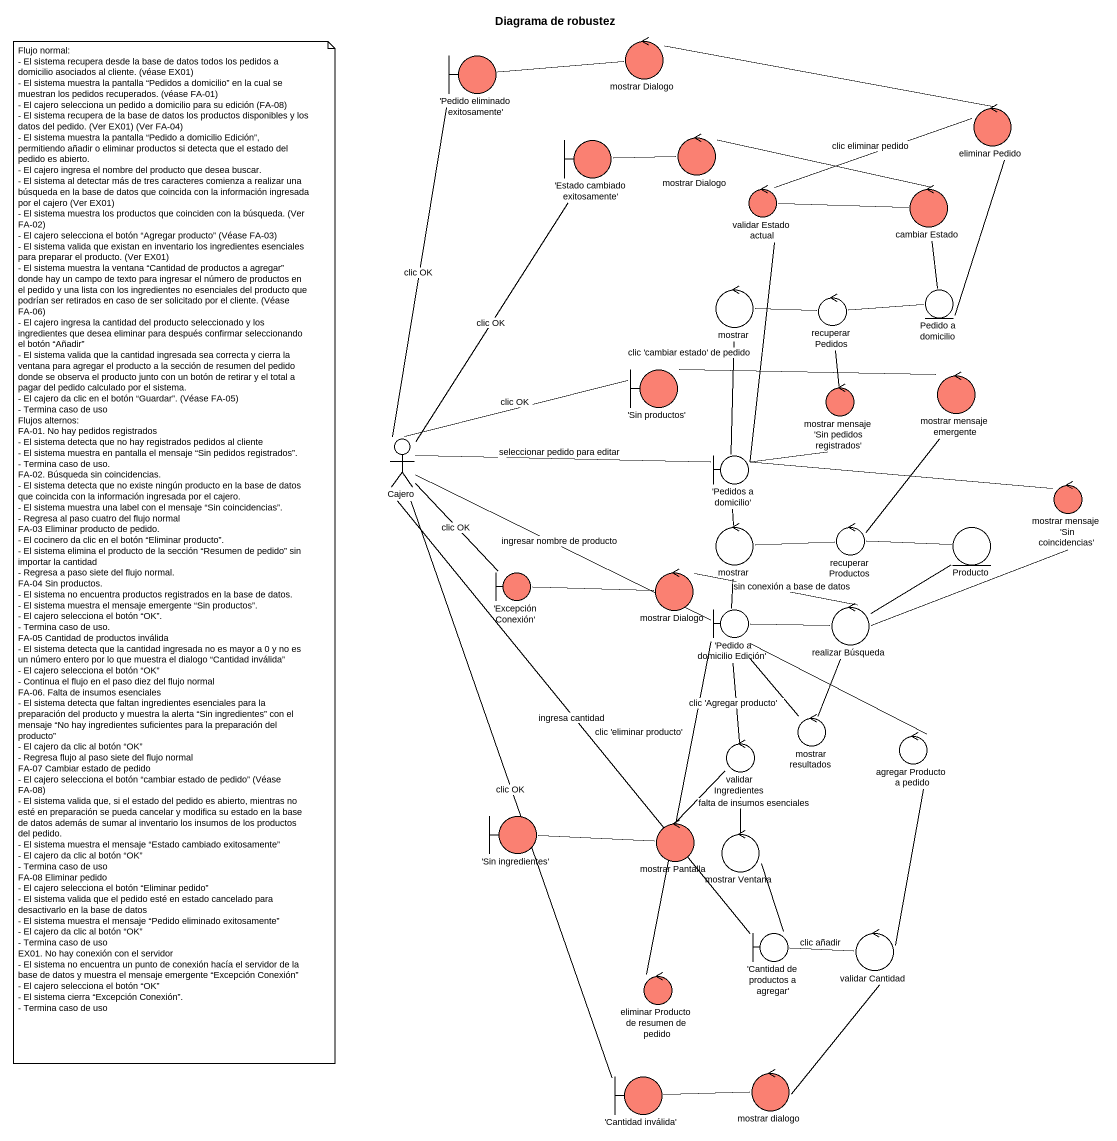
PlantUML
@startuml
title Diagrama de robustez
boundary "'Pedido eliminado exitosamente'" as Pedido_eliminado #FA8072
control "mostrar Dialogo" as mostrar_Dialogo #FA8072
control "eliminar Pedido" as eliminar_Pedido #FA8072
boundary "'Estado cambiado exitosamente'" as Estado_cambiado_exitosamente #FA8072
control "mostrar Dialogo" as mostrar_Dialogo_2 #FA8072
control "validar Estado actual" as validar_Estado_actual #FA8072
control "cambiar Estado" as cambiar_Estado #FA8072
control mostrar
entity "Pedido a domicilio" as Pedido_a_domicilio
control "recuperar Pedidos" as recuperar_Pedidos
boundary "'Sin productos'" as Sin_productos #FA8072
control "mostrar mensaje 'Sin pedidos registrados'" as mostrar_mensaje_Sin_pedidos #FA8072
control "mostrar mensaje emergente" as mostrar_mensaje_emergente #FA8072
actor Cajero
boundary "'Pedidos a domicilio'" as Pedidos_a_domicilio
control "mostrar mensaje 'Sin coincidencias'" as mostrar_mensaje_Sin #FA8072
control "mostrar" as mostrar_2
control "recuperar Productos" as recuperar_Productos
entity Producto
boundary "'Excepción Conexión'" as Excepción_Conexión #FA8072
control "mostrar Dialogo" as mostrar_Dialogo_3 #FA8072
boundary "'Pedido a domicilio Edición'" as Pedido_a_domicilio_Edición
control "realizar Búsqueda" as realizar_Búsqueda
control "validar Ingredientes" as validar_Ingredientes
control "mostrar resultados" as mostrar_resultados
control "agregar Producto a pedido" as agregar_Producto_a_pedido
boundary "'Sin ingredientes'" as Sin_ingredientes #FA8072
control "mostrar Pantalla" as mostrar_Pantalla #FA8072
control "mostrar Ventana" as mostrar_Ventana
boundary "'Cantidad de productos a agregar'" as Cantidad_de_productos_a
control "validar Cantidad" as validar_Cantidad
control "eliminar Producto de resumen de pedido" as eliminar_Producto_de #FA8072
boundary "'Cantidad inválida'" as Cantidad_inválida #FA8072
control "mostrar dialogo" as mostrar_dialogo #FA8072
Pedido_eliminado -- Cajero : clic OK
mostrar_Dialogo -left- Pedido_eliminado
eliminar_Pedido -left- mostrar_Dialogo
eliminar_Pedido -- Pedido_a_domicilio
Estado_cambiado_exitosamente -- Cajero : clic OK
mostrar_Dialogo_2 -left- Estado_cambiado_exitosamente
validar_Estado_actual -right- eliminar_Pedido : clic eliminar pedido
validar_Estado_actual -right- cambiar_Estado
cambiar_Estado -left- mostrar_Dialogo_2
cambiar_Estado -- Pedido_a_domicilio
mostrar -- Pedidos_a_domicilio
Pedido_a_domicilio -left- recuperar_Pedidos
recuperar_Pedidos -left- mostrar
recuperar_Pedidos -- mostrar_mensaje_Sin_pedidos
Sin_productos -left- Cajero : clic OK
mostrar_mensaje_Sin_pedidos -left- Pedidos_a_domicilio
mostrar_mensaje_emergente -left- Sin_productos
Pedidos_a_domicilio -up- validar_Estado_actual : clic 'cambiar estado' de pedido
Pedidos_a_domicilio -left- Cajero : seleccionar pedido para editar
Pedidos_a_domicilio -- mostrar_2
mostrar_mensaje_Sin -left- Pedidos_a_domicilio
mostrar_2 -right- recuperar_Productos
mostrar_2 -- Pedido_a_domicilio_Edición
recuperar_Productos -up- mostrar_mensaje_emergente
Producto -left- recuperar_Productos
Excepción_Conexión -up- Cajero : clic OK
mostrar_Dialogo_3 -left- Excepción_Conexión
Pedido_a_domicilio_Edición -left- Cajero : ingresar nombre de producto
Pedido_a_domicilio_Edición -right- realizar_Búsqueda
Pedido_a_domicilio_Edición -- validar_Ingredientes : clic 'Agregar producto'
Pedido_a_domicilio_Edición -- eliminar_Producto_de : clic 'eliminar producto'
realizar_Búsqueda -right- mostrar_mensaje_Sin
realizar_Búsqueda -up- Producto
realizar_Búsqueda -left- mostrar_Dialogo_3 : sin conexión a base de datos
realizar_Búsqueda -- mostrar_resultados
validar_Ingredientes -- mostrar_Pantalla : falta de insumos esenciales
validar_Ingredientes -- mostrar_Ventana
mostrar_resultados -up- Pedido_a_domicilio_Edición
agregar_Producto_a_pedido -up- Pedido_a_domicilio_Edición
agregar_Producto_a_pedido -- validar_Cantidad
mostrar_Pantalla -left- Sin_ingredientes
mostrar_Ventana -- Cantidad_de_productos_a
Cantidad_de_productos_a -up- Cajero : ingresa cantidad
Cantidad_de_productos_a -right- validar_Cantidad : clic añadir
validar_Cantidad -- mostrar_dialogo
Cantidad_inválida -up- Cajero : clic OK
mostrar_dialogo -left- Cantidad_inválida
note as N1
  Flujo normal:
  - El sistema recupera desde la base de datos todos los pedidos a domicilio asociados al cliente. (véase EX01)
  - El sistema muestra la pantalla “Pedidos a domicilio” en la cual se muestran los pedidos recuperados. (véase FA-01)
  - El cajero selecciona un pedido a domicilio para su edición (FA-08)
  - El sistema recupera de la base de datos los productos disponibles y los datos del pedido. (Ver EX01) (Ver FA-04)
  - El sistema muestra la pantalla “Pedido a domicilio Edición”, permitiendo añadir o eliminar productos si detecta que el estado del pedido es abierto.
  - El cajero ingresa el nombre del producto que desea buscar.
  - El sistema al detectar más de tres caracteres comienza a realizar una búsqueda en la base de datos que coincida con la información ingresada por el cajero (Ver EX01)
  - El sistema muestra los productos que coinciden con la búsqueda. (Ver FA-02)
  - El cajero selecciona el botón “Agregar producto” (Véase FA-03)
  - El sistema valida que existan en inventario los ingredientes esenciales para preparar el producto. (Ver EX01)
  - El sistema muestra la ventana “Cantidad de productos a agregar” donde hay un campo de texto para ingresar el número de productos en el pedido y una lista con los ingredientes no esenciales del producto que podrían ser retirados en caso de ser solicitado por el cliente. (Véase FA-06)
  - El cajero ingresa la cantidad del producto seleccionado y los ingredientes que desea eliminar para después confirmar seleccionando el botón “Añadir”
  - El sistema valida que la cantidad ingresada sea correcta y cierra la ventana para agregar el producto a la sección de resumen del pedido donde se observa el producto junto con un botón de retirar y el total a pagar del pedido calculado por el sistema.
  - El cajero da clic en el botón “Guardar”. (Véase FA-05)
  - Termina caso de uso
  Flujos alternos:
  FA-01. No hay pedidos registrados
  - El sistema detecta que no hay registrados pedidos al cliente
  - El sistema muestra en pantalla el mensaje “Sin pedidos registrados”.
  - Termina caso de uso.
  FA-02. Búsqueda sin coincidencias.
  - El sistema detecta que no existe ningún producto en la base de datos que coincida con la información ingresada por el cajero.
  - El sistema muestra una label con el mensaje “Sin coincidencias”.
  - Regresa al paso cuatro del flujo normal
  FA-03 Eliminar producto de pedido.
  - El cocinero da clic en el botón “Eliminar producto”.
  - El sistema elimina el producto de la sección “Resumen de pedido” sin importar la cantidad
  - Regresa a paso siete del flujo normal.
  FA-04 Sin productos.
  - El sistema no encuentra productos registrados en la base de datos.
  - El sistema muestra el mensaje emergente “Sin productos”.
  - El cajero selecciona el botón “OK”.
  - Termina caso de uso.
  FA-05 Cantidad de productos inválida
  - El sistema detecta que la cantidad ingresada no es mayor a 0 y no es un número entero por lo que muestra el dialogo “Cantidad inválida”
  - El cajero selecciona el botón “OK”
  - Continua el flujo en el paso diez del flujo normal
  FA-06. Falta de insumos esenciales
  - El sistema detecta que faltan ingredientes esenciales para la preparación del producto y muestra la alerta “Sin ingredientes” con el mensaje “No hay ingredientes suficientes para la preparación del producto”
  - El cajero da clic al botón “OK”
  - Regresa flujo al paso siete del flujo normal
  FA-07 Cambiar estado de pedido
  - El cajero selecciona el botón “cambiar estado de pedido” (Véase FA-08)
  - El sistema valida que, si el estado del pedido es abierto, mientras no esté en preparación se pueda cancelar y modifica su estado en la base de datos además de sumar al inventario los insumos de los productos del pedido.
  - El sistema muestra el mensaje “Estado cambiado exitosamente”
  - El cajero da clic al botón “OK”
  - Termina caso de uso
  FA-08 Eliminar pedido
  - El cajero selecciona el botón “Eliminar pedido”
  - El sistema valida que el pedido esté en estado cancelado para desactivarlo en la base de datos
  - El sistema muestra el mensaje “Pedido eliminado exitosamente”
  - El cajero da clic al botón “OK”
  - Termina caso de uso
  EX01. No hay conexión con el servidor
  - El sistema no encuentra un punto de conexión hacía el servidor de la base de datos y muestra el mensaje emergente “Excepción Conexión”
  - El cajero selecciona el botón “OK”
  - El sistema cierra “Excepción Conexión”.
  - Termina caso de uso
end note
@enduml
